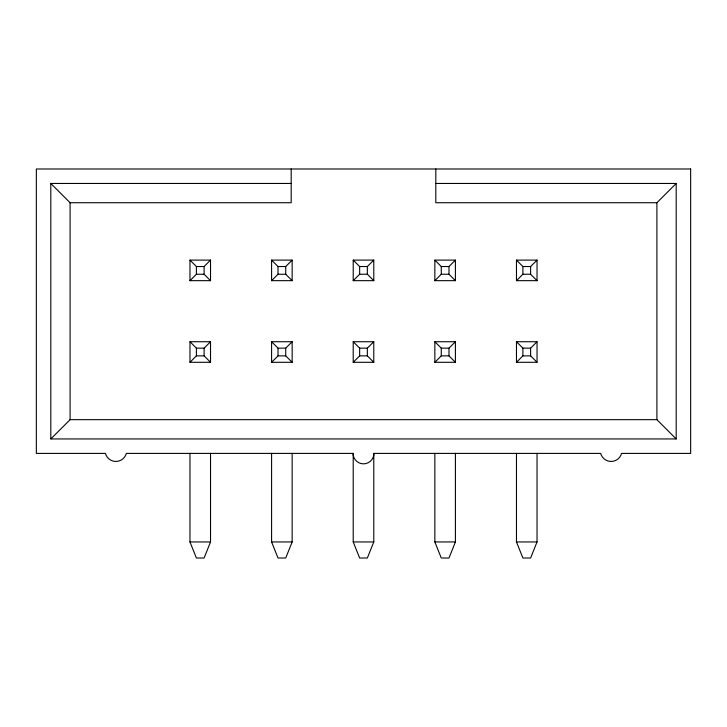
<?xml version="1.0" encoding="UTF-8"?>
<svg xmlns="http://www.w3.org/2000/svg" width="727" height="727" viewBox="0 0 727 727"><rect width="100%" height="100%" fill="white"/><g stroke="black" fill="none" stroke-linecap="round" stroke-linejoin="round"><path stroke-width="1.09" d="M210.53 453.357L210.53 541.942L204.105 558.009L196.39 558.009L189.965 541.942L189.965 453.357M292.154 453.357L292.154 541.942L285.729 558.009L278.014 558.009L271.589 541.942L271.589 453.357M373.787 453.357L373.787 541.942L367.353 558.009L359.647 558.009L353.213 541.942L353.213 453.357M455.411 453.357L455.411 541.942L448.986 558.009L441.271 558.009L434.846 541.942L434.846 453.357M537.035 453.357L537.035 541.942L530.61 558.009L522.895 558.009L516.47 541.942L516.47 453.357M189.965 280.667L196.39 274.243L196.39 266.527L189.965 260.102L210.53 260.102L210.53 280.667L189.965 280.667L189.965 260.102M210.53 280.667L204.105 274.243L204.105 266.527L210.53 260.102M291.191 183.458L50.808 183.458L50.808 438.944L70.092 419.661L656.908 419.661L676.192 438.944L676.192 183.458L435.809 183.458M189.965 362.291L196.39 355.866L196.39 348.151L189.965 341.726L189.965 362.291L210.53 362.291L210.53 341.726L189.965 341.726M196.39 348.151L204.105 348.151L210.53 341.726M271.589 280.667L278.014 274.243L278.014 266.527L271.589 260.102L292.154 260.102L292.154 280.667L271.589 280.667L271.589 260.102M292.154 280.667L285.729 274.243L285.729 266.527L292.154 260.102M271.589 362.291L278.014 355.866L278.014 348.151L271.589 341.726L292.154 341.726L292.154 362.291L271.589 362.291L271.589 341.726M278.014 348.151L285.729 348.151L292.154 341.726M353.213 280.667L359.647 274.243L359.647 266.527L353.213 260.102L373.787 260.102L373.787 280.667L353.213 280.667L353.213 260.102M359.647 266.527L367.353 266.527L373.787 260.102M353.213 362.291L359.647 355.866L359.647 348.151L353.213 341.726L373.787 341.726L373.787 362.291L353.213 362.291L353.213 341.726M359.647 348.151L367.353 348.151L373.787 341.726M434.846 280.667L441.271 274.243L441.271 266.527L434.846 260.102L455.411 260.102L455.411 280.667L434.846 280.667L434.846 260.102M455.411 280.667L448.986 274.243L448.986 266.527L455.411 260.102M434.846 362.291L441.271 355.866L448.986 355.866L455.411 362.291L434.846 362.291L434.846 341.726L455.411 341.726L455.411 362.291M434.846 341.726L441.271 348.151L448.986 348.151L455.411 341.726M516.47 280.667L522.895 274.243L522.895 266.527L516.47 260.102L537.035 260.102L537.035 280.667L516.47 280.667L516.47 260.102M522.895 266.527L530.61 266.527L537.035 260.102M435.809 168.991L435.809 202.733L656.908 202.733L676.192 183.458M516.47 362.291L522.895 355.866L530.61 355.866L537.035 362.291L516.47 362.291L516.47 341.726L537.035 341.726L537.035 362.291M516.47 341.726L522.895 348.151L530.61 348.151L537.035 341.726M50.808 183.458L70.092 202.733L291.191 202.733L291.191 168.991M196.39 266.527L204.105 266.527M278.014 266.527L285.729 266.527M441.271 266.527L448.986 266.527M196.39 274.243L204.105 274.243M278.014 274.243L285.729 274.243M359.647 274.243L367.353 274.243L373.787 280.667M441.271 274.243L448.986 274.243M522.895 274.243L530.61 274.243L537.035 280.667M196.39 355.866L204.105 355.866L210.53 362.291M278.014 355.866L285.729 355.866L292.154 362.291M359.647 355.866L367.353 355.866L373.787 362.291M50.808 438.944L676.192 438.944M189.965 541.942L210.53 541.942M271.589 541.942L292.154 541.942M353.213 541.942L373.787 541.942M434.846 541.942L455.411 541.942M516.47 541.942L537.035 541.942M656.908 202.733L656.908 419.661M530.61 266.527L530.61 274.243M530.61 348.151L530.61 355.866M522.895 348.151L522.895 355.866M448.986 348.151L448.986 355.866M441.271 348.151L441.271 355.866M367.353 266.527L367.353 274.243M367.353 348.151L367.353 355.866M285.729 348.151L285.729 355.866M204.105 348.151L204.105 355.866M70.092 202.733L70.092 419.661M690.65 168.991L36.35 168.991L36.35 453.403L105.442 453.403A10.805 10.805 0 0 0 126.334 453.403L353.058 453.403A10.442 10.442 0 0 0 363.5 463.844A10.442 10.442 0 0 0 373.942 453.403L600.666 453.403A10.805 10.805 0 0 0 621.558 453.403L690.65 453.403L690.65 168.991"/></g></svg>
